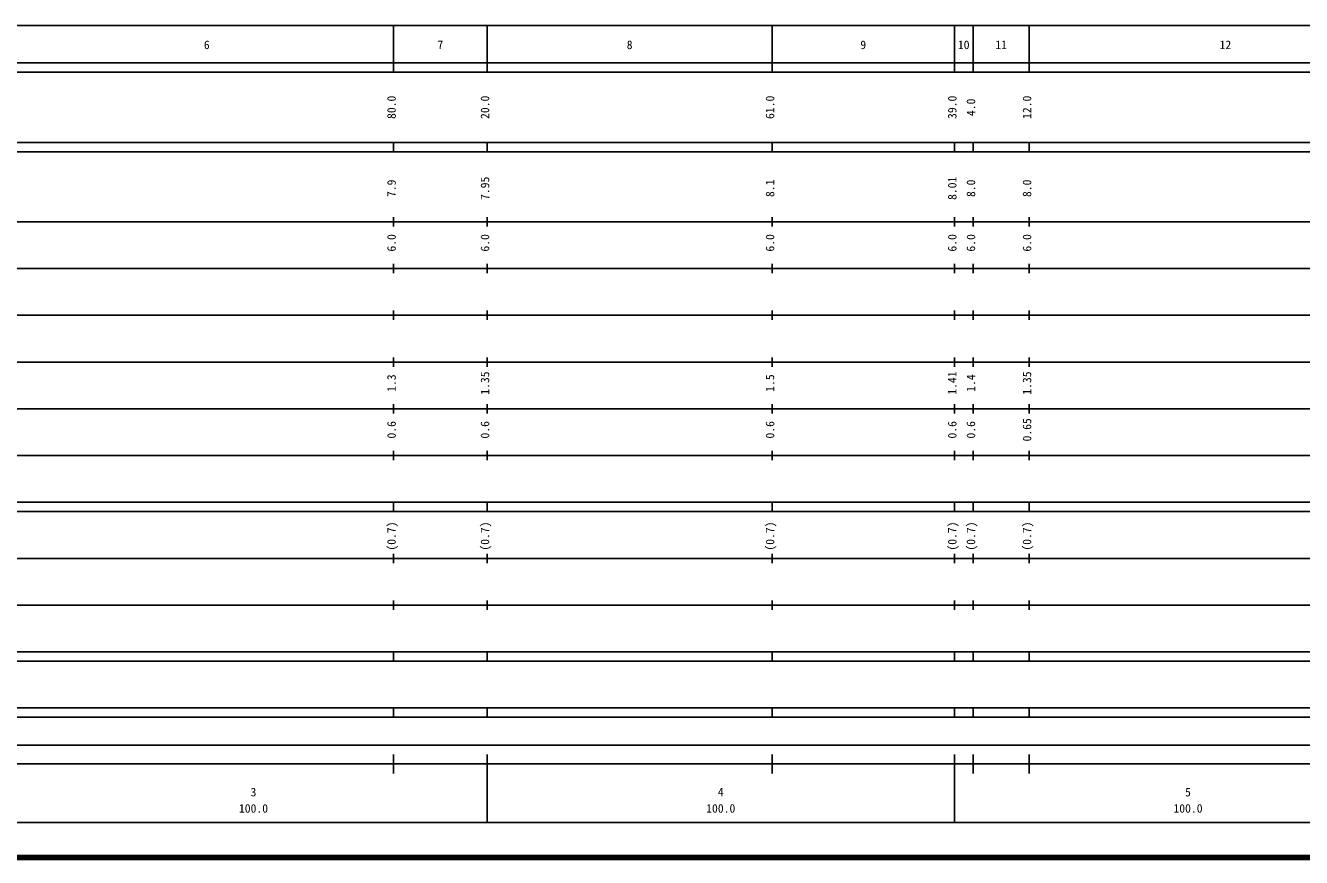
# Model space of a CAD drawing. Units: millimetres on the paper, enlarged 1000 times. Extents: x 40000 to 680000, y 20000 to 380000.
# Drawn here: x 269213 to 542284, y 20000 to 198000 of the extents above; entities that cross this region are included whole.
import ezdxf
from ezdxf.enums import TextEntityAlignment as Align

# ---------------------------------------------------------------- set-up
doc = ezdxf.new("R2010")
doc.units = ezdxf.units.MM
doc.header["$LTSCALE"] = 1000
doc.layers.add('M-TTL', color=2, linetype='Continuous', lineweight=140)
doc.layers.add('M-TTL-BAND', color=7, linetype='Continuous', lineweight=25)
doc.styles.add('ＭＳ ゴシック', font='')
doc.styles.get('ＭＳ ゴシック').set_extended_font_data('MS Gothic')

msp = doc.modelspace()

# ---------------------------------------------------------------- linework, layer by layer
at = {"layer": 'M-TTL'}
msp.add_line((40000, 20000), (680000, 20000), dxfattribs=at)
at = {"layer": 'M-TTL-BAND'}
for p, q in [((68000, 198000), (579000, 198000)), ((348000, 188000), (348000, 198000)), ((368000, 188000), (368000, 198000)), ((429000, 188000), (429000, 198000)), ((468000, 188000), (468000, 198000)), ((472000, 188000), (472000, 198000)), ((484000, 188000), (484000, 198000)), ((40000, 190000), (579000, 190000)), ((40000, 188000), (579000, 188000)), ((40000, 173000), (579000, 173000)), ((348000, 171000), (348000, 173000)), ((368000, 171000), (368000, 173000)), ((429000, 171000), (429000, 173000)), ((468000, 171000), (468000, 173000)), ((472000, 171000), (472000, 173000)), ((484000, 171000), (484000, 173000)), ((40000, 171000), (579000, 171000)), ((40000, 156000), (579000, 156000)), ((348000, 155000), (348000, 157000)), ((368000, 155000), (368000, 157000)), ((429000, 155000), (429000, 157000)), ((468000, 155000), (468000, 157000)), ((472000, 155000), (472000, 157000)), ((484000, 155000), (484000, 157000)), ((46000, 146000), (579000, 146000)), ((348000, 145000), (348000, 147000)), ((368000, 145000), (368000, 147000)), ((429000, 145000), (429000, 147000)), ((468000, 145000), (468000, 147000)), ((472000, 145000), (472000, 147000)), ((484000, 145000), (484000, 147000)), ((348000, 135000), (348000, 137000)), ((368000, 135000), (368000, 137000)), ((429000, 135000), (429000, 137000)), ((468000, 135000), (468000, 137000)), ((472000, 135000), (472000, 137000)), ((484000, 135000), (484000, 137000)), ((52000, 136000), (579000, 136000)), ((46000, 126000), (579000, 126000)), ((348000, 125000), (348000, 127000)), ((368000, 125000), (368000, 127000)), ((429000, 125000), (429000, 127000)), ((468000, 125000), (468000, 127000)), ((472000, 125000), (472000, 127000)), ((484000, 125000), (484000, 127000)), ((52000, 116000), (579000, 116000)), ((348000, 115000), (348000, 117000)), ((368000, 115000), (368000, 117000)), ((429000, 115000), (429000, 117000)), ((468000, 115000), (468000, 117000)), ((472000, 115000), (472000, 117000)), ((484000, 115000), (484000, 117000)), ((348000, 105000), (348000, 107000)), ((368000, 105000), (368000, 107000)), ((429000, 105000), (429000, 107000)), ((468000, 105000), (468000, 107000)), ((472000, 105000), (472000, 107000)), ((484000, 105000), (484000, 107000)), ((46000, 106000), (579000, 106000)), ((40000, 96000), (579000, 96000)), ((348000, 94000), (348000, 96000)), ((368000, 94000), (368000, 96000)), ((429000, 94000), (429000, 96000)), ((468000, 94000), (468000, 96000)), ((472000, 94000), (472000, 96000)), ((484000, 94000), (484000, 96000)), ((40000, 94000), (579000, 94000)), ((348000, 83000), (348000, 85000)), ((368000, 83000), (368000, 85000)), ((429000, 83000), (429000, 85000)), ((468000, 83000), (468000, 85000)), ((472000, 83000), (472000, 85000)), ((484000, 83000), (484000, 85000)), ((49000, 84000), (579000, 84000)), ((40000, 74000), (579000, 74000)), ((348000, 73000), (348000, 75000)), ((368000, 73000), (368000, 75000)), ((429000, 73000), (429000, 75000)), ((468000, 73000), (468000, 75000)), ((472000, 73000), (472000, 75000)), ((484000, 73000), (484000, 75000)), ((40000, 64000), (579000, 64000)), ((348000, 62000), (348000, 64000)), ((368000, 62000), (368000, 64000)), ((429000, 62000), (429000, 64000)), ((468000, 62000), (468000, 64000)), ((472000, 62000), (472000, 64000)), ((484000, 62000), (484000, 64000)), ((40000, 62000), (579000, 62000)), ((40000, 52000), (579000, 52000)), ((348000, 50000), (348000, 52000)), ((368000, 50000), (368000, 52000)), ((429000, 50000), (429000, 52000)), ((468000, 50000), (468000, 52000)), ((472000, 50000), (472000, 52000)), ((484000, 50000), (484000, 52000)), ((40000, 50000), (579000, 50000)), ((71000, 44000), (565000, 44000)), ((348000, 38000), (348000, 42000)), ((368000, 27500), (368000, 42000)), ((429000, 38000), (429000, 42000)), ((468000, 27500), (468000, 42000)), ((472000, 38000), (472000, 42000)), ((484000, 38000), (484000, 42000)), ((40000, 40000), (579000, 40000)), ((68000, 27500), (579000, 27500))]:
    msp.add_line(p, q, dxfattribs=at)

# ---------------------------------------------------------------- texts
at = {"layer": 'M-TTL-BAND', "style": 'ＭＳ ゴシック'}
for s, p in [('6', (308000, 192405)), ('7', (358000, 192405)), ('8', (398500, 192405)), ('9', (448500, 192405)), ('10', (470000, 192405)), ('11', (478000, 192405)), ('12', (526000, 192405)), ('3', (318000, 32523)), ('4', (418000, 32523)), ('5', (518000, 32523)), ('100.0', (318000, 29033)), ('100.0', (418000, 29033)), ('100.0', (518000, 29033))]:
    msp.add_text(s, height=1833, dxfattribs=at).set_placement(p, align=Align.BOTTOM_CENTER)
for s, p in [('80.0', (349000, 180500)), ('20.0', (369000, 180500)), ('61.0', (430000, 180500)), ('39.0', (469000, 180500)), ('4.0', (473000, 180500)), ('12.0', (485000, 180500)), ('7.9', (349000, 163174)), ('7.95', (369000, 163174)), ('8.1', (430000, 163174)), ('8.01', (469000, 163174)), ('8.0', (473000, 163174)), ('8.0', (485000, 163174)), ('6.0', (349000, 151500)), ('6.0', (369000, 151500)), ('6.0', (430000, 151500)), ('6.0', (469000, 151500)), ('6.0', (473000, 151500)), ('6.0', (485000, 151500)), ('1.3', (349000, 121500)), ('1.35', (369000, 121500)), ('1.5', (430000, 121500)), ('1.41', (469000, 121500)), ('1.4', (473000, 121500)), ('1.35', (485000, 121500)), ('0.6', (349000, 111500)), ('0.6', (369000, 111500)), ('0.6', (430000, 111500)), ('0.6', (469000, 111500)), ('0.6', (473000, 111500)), ('0.65', (485000, 111500)), ('(0.7)', (349000, 88764)), ('(0.7)', (369000, 88764)), ('(0.7)', (430000, 88764)), ('(0.7)', (469000, 88764)), ('(0.7)', (473000, 88764)), ('(0.7)', (485000, 88764))]:
    msp.add_text(s, height=1833, rotation=90, dxfattribs=at).set_placement(p, align=Align.BOTTOM_CENTER)

doc.saveas('drawing.dxf')
